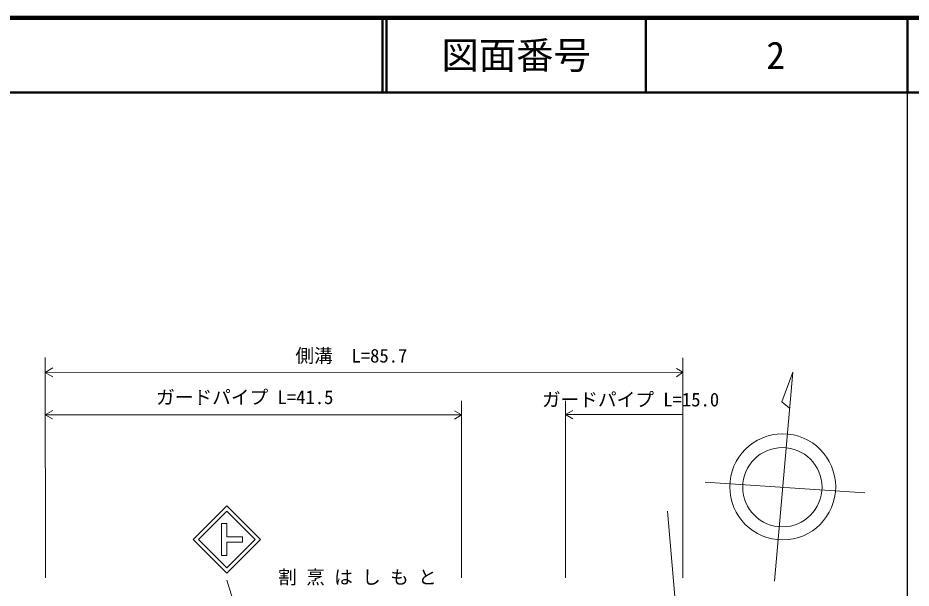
# Model space of a CAD drawing. Units: millimetres, scale not verified. Extents: x 40000 to 680000, y 20000 to 380000.
# Drawn here: x 459922 to 579500, y 303691 to 380000 of the extents above; entities that cross this region are included whole.
import ezdxf
from ezdxf.enums import TextEntityAlignment as Align

# ---------------------------------------------------------------- set-up
doc = ezdxf.new("R2010")
doc.units = ezdxf.units.MM
doc.header["$LTSCALE"] = 1000
for name, color, linetype, lineweight in [('M-TTL', 2, 'Continuous', 140), ('M-TTL-BAND', 7, 'Continuous', 25), ('M-TTL-LINE', 7, 'Continuous', 50), ('M-TTL-TXT', 7, 'Continuous', 13), ('M-WORK', 1, 'Continuous', 13)]:
    doc.layers.add(name, color=color, linetype=linetype, lineweight=lineweight)
doc.styles.add('ＭＳ ゴシック', font='')
doc.styles.get('ＭＳ ゴシック').set_extended_font_data('MS Gothic')

msp = doc.modelspace()

# ---------------------------------------------------------------- linework, layer by layer
at = {"layer": 'M-TTL'}
msp.add_line((680000, 380000), (40000, 380000), dxfattribs=at)
at = {"layer": 'M-TTL-BAND'}
msp.add_line((579000, 20000), (579000, 370000), dxfattribs=at)
at = {"layer": 'M-TTL-LINE'}
for p, q in [((508747, 380000), (508747, 370000)), ((509247, 380000), (509247, 370000)), ((543997, 380000), (543997, 370000)), ((579000, 380000), (579000, 370000)), ((40000, 370000), (680000, 370000))]:
    msp.add_line(p, q, dxfattribs=at)
at = {"layer": 'M-WORK'}
for p, q in [((463581, 334539), (463600, 305066)), ((548921, 334510), (548929, 305047)), ((463583, 332567), (464602, 333156)), ((463583, 332567), (548922, 332580)), ((463583, 332567), (464606, 331963)), ((548922, 332580), (548083, 333073)), ((548922, 332580), (548085, 331978)), ((561230, 304641), (563653, 332578)), ((563653, 332578), (562178, 328611)), ((519288, 328737), (519288, 305052)), ((533211, 328764), (533211, 305054)), ((562178, 328611), (563235, 327751)), ((463586, 326882), (464605, 327478)), ((463586, 326882), (519288, 326882)), ((463586, 326882), (464572, 326325)), ((519288, 326882), (518378, 327402)), ((519288, 326882), (518391, 326319)), ((533211, 326907), (534229, 327476)), ((533211, 326907), (548923, 326907)), ((533211, 326907), (534215, 326332)), ((573313, 316455), (551945, 317879)), ((546868, 313990), (553595, 236986)), ((487887, 304763), (493667, 286467))]:
    msp.add_line(p, q, dxfattribs=at)
for points in [[(483388, 310198), (487888, 314698), (492388, 310198), (487888, 305698)], [(484095, 310198), (487888, 313991), (491681, 310198), (487888, 306405)], [(490009, 310552), (487888, 310552), (487888, 312320), (487181, 312320), (487181, 308077), (487888, 308077), (487888, 309845), (490009, 309845)]]:
    msp.add_lwpolyline(points, close=True, dxfattribs=at)
for centre, radius in [((562310, 317239), 7092), ((562265, 317195), 5306)]:
    msp.add_circle(centre, radius, dxfattribs=at)

# ---------------------------------------------------------------- texts
at = {"layer": 'M-TTL-TXT', "style": 'ＭＳ ゴシック'}
for s, p in [('図面番号', (526622, 375000)), ('2', (561372, 375000))]:
    msp.add_text(s, height=3666, dxfattribs=at).set_placement(p, align=Align.MIDDLE_CENTER)
at = {"layer": 'M-WORK', "style": 'ＭＳ ゴシック'}
for s, p in [('側溝\u3000L=85.7', (497077, 333327)), ('ガードパイプ L=41.5', (478434, 327764)), ('ガードパイプ L=15.0', (530073, 327455)), ('割 烹 は し も と', (494763, 303697))]:
    msp.add_text(s, height=1833, dxfattribs=at).set_placement(p, align=Align.BOTTOM_LEFT)

doc.saveas('drawing.dxf')
